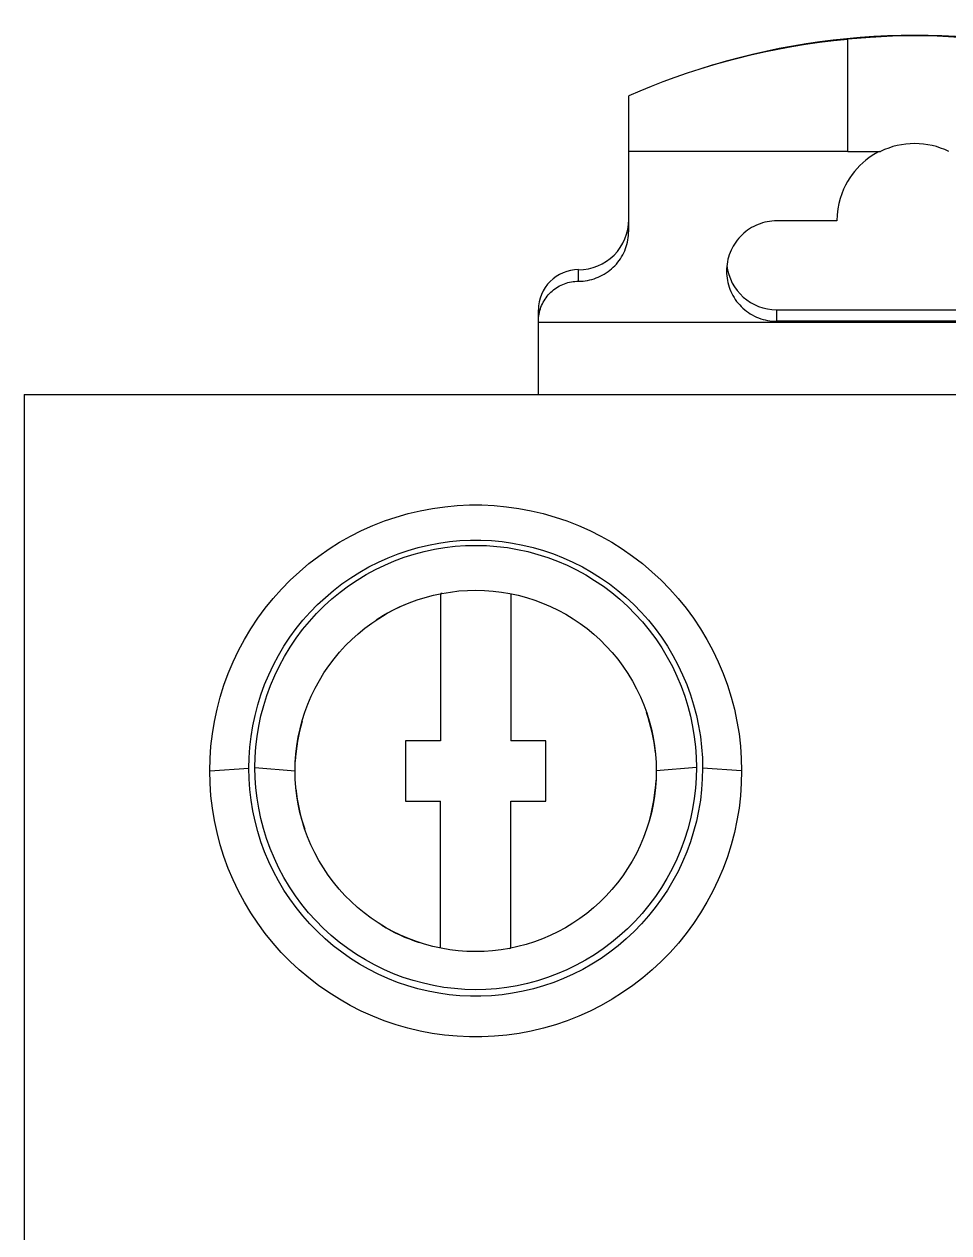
# Model space of a CAD drawing. Header units: millimetres. Extents: x 1019 to 1519, y 1262 to 1448.
# Drawn here: x 1204.446 to 1206.289, y 1270.675 to 1273.083 of the extents above; entities that cross this region are included whole.
import ezdxf

# ---------------------------------------------------------------- set-up
doc = ezdxf.new("R2010")
doc.units = ezdxf.units.MM

msp = doc.modelspace()

# ---------------------------------------------------------------- linework, layer by layer
for p, q in [((1206.059, 1273.05), (1206.0309, 1273.0466)), ((1206.0871, 1273.0529), (1206.059, 1273.05)), ((1206.1315, 1273.0569), (1206.0871, 1273.0534)), ((1206.0871, 1273.0534), (1206.0871, 1273.053)), ((1206.0871, 1272.8296), (1206.0871, 1273.053)), ((1206.176, 1273.059), (1206.1315, 1273.0569)), ((1206.2205, 1273.0597), (1206.176, 1273.059)), ((1206.2651, 1273.059), (1206.2205, 1273.0597)), ((1206.3096, 1273.0569), (1206.2651, 1273.059)), ((1205.9208, 1273.0275), (1205.8941, 1273.0215)), ((1205.9479, 1273.033), (1205.9208, 1273.0275)), ((1205.9754, 1273.0381), (1205.9479, 1273.033)), ((1206.003, 1273.0426), (1205.9754, 1273.0381)), ((1206.0309, 1273.0466), (1206.003, 1273.0426)), ((1205.8171, 1273.0012), (1205.7926, 1272.9937)), ((1205.8422, 1273.0083), (1205.8171, 1273.0012)), ((1205.8679, 1273.0151), (1205.8422, 1273.0083)), ((1205.8941, 1273.0215), (1205.8679, 1273.0151)), ((1205.7425, 1272.977), (1205.7185, 1272.9682)), ((1205.7672, 1272.9855), (1205.7425, 1272.977)), ((1205.7926, 1272.9937), (1205.7672, 1272.9855)), ((1205.6952, 1272.9591), (1205.6725, 1272.9498)), ((1205.7185, 1272.9682), (1205.6952, 1272.9591)), ((1205.6725, 1272.9498), (1205.6505, 1272.9404)), ((1205.6505, 1272.8296), (1205.6505, 1272.9404)), ((1205.6505, 1272.6712), (1205.6505, 1272.8296)), ((1205.6704, 1272.8296), (1205.6505, 1272.8296)), ((1205.6906, 1272.8296), (1205.6704, 1272.8296)), ((1205.7111, 1272.8296), (1205.6906, 1272.8296)), ((1205.7321, 1272.8296), (1205.7111, 1272.8296)), ((1205.7534, 1272.8296), (1205.7321, 1272.8296)), ((1205.7751, 1272.8296), (1205.7534, 1272.8296)), ((1205.7971, 1272.8296), (1205.7751, 1272.8296)), ((1205.8194, 1272.8296), (1205.7971, 1272.8296)), ((1205.842, 1272.8296), (1205.8194, 1272.8296)), ((1205.865, 1272.8296), (1205.842, 1272.8296)), ((1205.8883, 1272.8296), (1205.865, 1272.8296)), ((1205.9119, 1272.8296), (1205.8883, 1272.8296)), ((1205.9359, 1272.8296), (1205.9119, 1272.8296)), ((1205.9602, 1272.8296), (1205.9359, 1272.8296)), ((1205.9848, 1272.8296), (1205.9602, 1272.8296)), ((1206.0098, 1272.8296), (1205.9848, 1272.8296)), ((1206.0352, 1272.8296), (1206.0098, 1272.8296)), ((1206.0609, 1272.8296), (1206.0352, 1272.8296)), ((1206.0871, 1272.8296), (1206.0609, 1272.8296)), ((1206.0871, 1272.8296), (1206.1525, 1272.8296)), ((1206.1171, 1272.8071), (1206.1114, 1272.8016)), ((1206.1231, 1272.8122), (1206.1171, 1272.8071)), ((1206.1294, 1272.8171), (1206.1231, 1272.8122)), ((1206.1359, 1272.8216), (1206.1294, 1272.8171)), ((1206.1427, 1272.8258), (1206.1359, 1272.8216)), ((1206.1496, 1272.8296), (1206.1427, 1272.8258)), ((1206.0959, 1272.7836), (1206.0912, 1272.7769)), ((1206.1008, 1272.79), (1206.0959, 1272.7836)), ((1206.1059, 1272.7959), (1206.1008, 1272.79)), ((1206.1114, 1272.8016), (1206.1059, 1272.7959)), ((1206.0827, 1272.7622), (1206.0788, 1272.7542)), ((1206.0868, 1272.7698), (1206.0827, 1272.7622)), ((1206.0912, 1272.7769), (1206.0868, 1272.7698)), ((1206.0722, 1272.7362), (1206.0695, 1272.7261)), ((1206.0753, 1272.7455), (1206.0722, 1272.7362)), ((1206.0788, 1272.7542), (1206.0753, 1272.7455)), ((1206.0674, 1272.7153), (1206.066, 1272.7036)), ((1206.0695, 1272.7261), (1206.0674, 1272.7153)), ((1205.9174, 1272.6872), (1205.9128, 1272.6857)), ((1205.922, 1272.6884), (1205.9174, 1272.6872)), ((1205.9266, 1272.6894), (1205.922, 1272.6884)), ((1205.9313, 1272.6902), (1205.9266, 1272.6894)), ((1205.936, 1272.6908), (1205.9313, 1272.6902)), ((1205.9408, 1272.6911), (1205.936, 1272.6908)), ((1205.9455, 1272.6912), (1205.9408, 1272.6911)), ((1206.0655, 1272.6912), (1205.9455, 1272.6912)), ((1206.066, 1272.7036), (1206.0655, 1272.6912)), ((1205.6496, 1272.6577), (1205.6501, 1272.6622)), ((1205.6501, 1272.6622), (1205.6504, 1272.6667)), ((1205.6504, 1272.6667), (1205.6505, 1272.6712)), ((1205.8765, 1272.6635), (1205.8732, 1272.6602)), ((1205.88, 1272.6667), (1205.8765, 1272.6635)), ((1205.8837, 1272.6698), (1205.88, 1272.6667)), ((1205.8875, 1272.6726), (1205.8837, 1272.6698)), ((1205.8915, 1272.6753), (1205.8875, 1272.6726)), ((1205.8955, 1272.6778), (1205.8915, 1272.6753)), ((1205.8997, 1272.6801), (1205.8955, 1272.6778)), ((1205.904, 1272.6822), (1205.8997, 1272.6801)), ((1205.9084, 1272.684), (1205.904, 1272.6822)), ((1205.9128, 1272.6857), (1205.9084, 1272.684)), ((1205.6442, 1272.636), (1205.6457, 1272.6402)), ((1205.6457, 1272.6402), (1205.6469, 1272.6445)), ((1205.6469, 1272.6445), (1205.648, 1272.6489)), ((1205.648, 1272.6489), (1205.6489, 1272.6533)), ((1205.6489, 1272.6533), (1205.6496, 1272.6577)), ((1205.8589, 1272.6411), (1205.8566, 1272.6369)), ((1205.8614, 1272.6452), (1205.8589, 1272.6411)), ((1205.8641, 1272.6491), (1205.8614, 1272.6452)), ((1205.8669, 1272.653), (1205.8641, 1272.6491)), ((1205.87, 1272.6566), (1205.8669, 1272.653)), ((1205.8732, 1272.6602), (1205.87, 1272.6566)), ((1205.6315, 1272.6124), (1205.634, 1272.616)), ((1205.634, 1272.616), (1205.6364, 1272.6198)), ((1205.6364, 1272.6198), (1205.6386, 1272.6238)), ((1205.6386, 1272.6238), (1205.6406, 1272.6278)), ((1205.6406, 1272.6278), (1205.6425, 1272.6318)), ((1205.6425, 1272.6318), (1205.6442, 1272.636)), ((1205.8484, 1272.6147), (1205.8474, 1272.61)), ((1205.8496, 1272.6193), (1205.8484, 1272.6147)), ((1205.851, 1272.6238), (1205.8496, 1272.6193)), ((1205.8527, 1272.6283), (1205.851, 1272.6238)), ((1205.8546, 1272.6327), (1205.8527, 1272.6283)), ((1205.8566, 1272.6369), (1205.8546, 1272.6327)), ((1205.5505, 1272.5711), (1205.5505, 1272.5941)), ((1205.6056, 1272.5877), (1205.6093, 1272.5902)), ((1205.6093, 1272.5902), (1205.6129, 1272.5929)), ((1205.6129, 1272.5929), (1205.6164, 1272.5958)), ((1205.6164, 1272.5958), (1205.6197, 1272.5988)), ((1205.6197, 1272.5988), (1205.6228, 1272.602)), ((1205.6228, 1272.602), (1205.6259, 1272.6053)), ((1205.6259, 1272.6053), (1205.6287, 1272.6088)), ((1205.6287, 1272.6088), (1205.6315, 1272.6124)), ((1205.8456, 1272.5959), (1205.8455, 1272.5911)), ((1205.8455, 1272.5911), (1205.8456, 1272.5865)), ((1205.846, 1272.6006), (1205.8456, 1272.5959)), ((1205.8466, 1272.6053), (1205.846, 1272.6006)), ((1205.8474, 1272.61), (1205.8466, 1272.6053)), ((1205.5191, 1272.5647), (1205.5224, 1272.566)), ((1205.5224, 1272.566), (1205.5258, 1272.5672)), ((1205.5258, 1272.5672), (1205.5293, 1272.5682)), ((1205.5293, 1272.5682), (1205.5327, 1272.5691)), ((1205.5327, 1272.5691), (1205.5363, 1272.5698)), ((1205.5363, 1272.5698), (1205.5398, 1272.5704)), ((1205.5398, 1272.5704), (1205.5434, 1272.5708)), ((1205.5434, 1272.5708), (1205.547, 1272.571)), ((1205.547, 1272.571), (1205.5505, 1272.5711)), ((1205.5505, 1272.5711), (1205.555, 1272.5712)), ((1205.555, 1272.5712), (1205.5595, 1272.5715)), ((1205.5595, 1272.5715), (1205.564, 1272.572)), ((1205.564, 1272.572), (1205.5684, 1272.5727)), ((1205.5684, 1272.5727), (1205.5728, 1272.5736)), ((1205.5728, 1272.5736), (1205.5772, 1272.5747)), ((1205.5772, 1272.5747), (1205.5815, 1272.576)), ((1205.5815, 1272.576), (1205.5857, 1272.5775)), ((1205.5857, 1272.5775), (1205.5899, 1272.5792)), ((1205.5899, 1272.5792), (1205.5939, 1272.581)), ((1205.5939, 1272.581), (1205.5979, 1272.5831)), ((1205.5979, 1272.5831), (1205.6018, 1272.5853)), ((1205.6018, 1272.5853), (1205.6056, 1272.5877)), ((1205.8456, 1272.5865), (1205.846, 1272.5819)), ((1205.846, 1272.5819), (1205.8465, 1272.5773)), ((1205.8465, 1272.5773), (1205.8472, 1272.5728)), ((1205.8472, 1272.5728), (1205.8482, 1272.5682)), ((1205.8482, 1272.5682), (1205.8494, 1272.5637)), ((1205.488, 1272.541), (1205.4903, 1272.5438)), ((1205.4903, 1272.5438), (1205.4927, 1272.5464)), ((1205.4927, 1272.5464), (1205.4953, 1272.549)), ((1205.4953, 1272.549), (1205.4979, 1272.5514)), ((1205.4979, 1272.5514), (1205.5007, 1272.5537)), ((1205.5007, 1272.5537), (1205.5035, 1272.5558)), ((1205.5035, 1272.5558), (1205.5065, 1272.5579)), ((1205.5065, 1272.5579), (1205.5095, 1272.5598)), ((1205.5095, 1272.5598), (1205.5126, 1272.5616)), ((1205.5126, 1272.5616), (1205.5158, 1272.5632)), ((1205.5158, 1272.5632), (1205.5191, 1272.5647)), ((1205.8494, 1272.5637), (1205.8507, 1272.5593)), ((1205.8507, 1272.5593), (1205.8523, 1272.555)), ((1205.8523, 1272.555), (1205.8541, 1272.5507)), ((1205.8541, 1272.5507), (1205.856, 1272.5466)), ((1205.856, 1272.5466), (1205.8582, 1272.5425)), ((1205.8582, 1272.5425), (1205.8605, 1272.5385)), ((1205.4745, 1272.5159), (1205.4756, 1272.5193)), ((1205.4756, 1272.5193), (1205.477, 1272.5226)), ((1205.477, 1272.5226), (1205.4785, 1272.5259)), ((1205.4785, 1272.5259), (1205.4801, 1272.5291)), ((1205.4801, 1272.5291), (1205.4819, 1272.5322)), ((1205.4819, 1272.5322), (1205.4838, 1272.5352)), ((1205.4838, 1272.5352), (1205.4858, 1272.5382)), ((1205.4858, 1272.5382), (1205.488, 1272.541)), ((1205.8605, 1272.5385), (1205.863, 1272.5346)), ((1205.863, 1272.5346), (1205.8657, 1272.5309)), ((1205.8657, 1272.5309), (1205.8686, 1272.5273)), ((1205.8686, 1272.5273), (1205.8717, 1272.5238)), ((1205.8717, 1272.5238), (1205.8748, 1272.5204)), ((1205.8748, 1272.5204), (1205.8782, 1272.5173)), ((1205.8782, 1272.5173), (1205.8817, 1272.5142)), ((1205.4705, 1272.4912), (1205.4705, 1272.5143)), ((1205.4705, 1272.4912), (1205.4706, 1272.4948)), ((1205.4706, 1272.4948), (1205.4709, 1272.4984)), ((1205.4709, 1272.4984), (1205.4713, 1272.5019)), ((1205.4713, 1272.5019), (1205.4718, 1272.5055)), ((1205.4718, 1272.5055), (1205.4725, 1272.509)), ((1205.4725, 1272.509), (1205.4734, 1272.5125)), ((1205.4734, 1272.5125), (1205.4745, 1272.5159)), ((1205.8817, 1272.5142), (1205.8853, 1272.5114)), ((1205.8853, 1272.5114), (1205.889, 1272.5087)), ((1205.889, 1272.5087), (1205.8929, 1272.5062)), ((1205.8929, 1272.5062), (1205.8969, 1272.5038)), ((1205.8969, 1272.5038), (1205.901, 1272.5017)), ((1205.901, 1272.5017), (1205.9052, 1272.4997)), ((1205.9052, 1272.4997), (1205.9094, 1272.498)), ((1205.9094, 1272.498), (1205.9138, 1272.4964)), ((1205.9138, 1272.4964), (1205.9182, 1272.495)), ((1205.9182, 1272.495), (1205.9226, 1272.4939)), ((1205.9226, 1272.4939), (1205.9272, 1272.4929)), ((1205.9455, 1272.4912), (1205.9455, 1272.5143)), ((1205.9455, 1272.5143), (1206.4955, 1272.5143)), ((1205.4705, 1272.4896), (1205.4705, 1272.4912)), ((1205.4705, 1272.4896), (1206.9705, 1272.4896)), ((1205.4705, 1272.3455), (1205.4705, 1272.4896)), ((1205.9272, 1272.4929), (1205.9317, 1272.4922)), ((1205.9317, 1272.4922), (1205.9363, 1272.4917)), ((1205.9363, 1272.4917), (1205.9409, 1272.4913)), ((1205.9409, 1272.4913), (1205.9455, 1272.4912)), ((1206.4955, 1272.4912), (1205.9455, 1272.4912)), ((1204.4455, 1272.3455), (1208.0255, 1272.3455)), ((1204.4455, 1272.3455), (1204.4455, 1270.4555)), ((1205.1873, 1272.1013), (1205.2111, 1272.1081)), ((1205.2111, 1272.1081), (1205.2351, 1272.1139)), ((1205.2351, 1272.1139), (1205.2594, 1272.1184)), ((1205.2594, 1272.1184), (1205.2839, 1272.1219)), ((1205.2839, 1272.1219), (1205.3085, 1272.1242)), ((1205.3085, 1272.1242), (1205.3332, 1272.1253)), ((1205.3332, 1272.1253), (1205.3579, 1272.1253)), ((1205.3579, 1272.1253), (1205.3825, 1272.1242)), ((1205.3825, 1272.1242), (1205.4071, 1272.1219)), ((1205.4071, 1272.1219), (1205.4316, 1272.1184)), ((1205.4316, 1272.1184), (1205.4559, 1272.1139)), ((1205.4559, 1272.1139), (1205.48, 1272.1081)), ((1205.48, 1272.1081), (1205.5038, 1272.1013)), ((1205.1181, 1272.0742), (1205.1408, 1272.0843)), ((1205.1408, 1272.0843), (1205.1638, 1272.0934)), ((1205.1638, 1272.0934), (1205.1873, 1272.1013)), ((1205.5038, 1272.1013), (1205.5272, 1272.0934)), ((1205.5272, 1272.0934), (1205.5503, 1272.0843)), ((1205.5503, 1272.0843), (1205.5729, 1272.0742)), ((1205.0744, 1272.0509), (1205.096, 1272.0631)), ((1205.096, 1272.0631), (1205.1181, 1272.0742)), ((1205.5729, 1272.0742), (1205.595, 1272.0631)), ((1205.595, 1272.0631), (1205.6166, 1272.0509)), ((1205.033, 1272.0235), (1205.0534, 1272.0377)), ((1205.0534, 1272.0377), (1205.0744, 1272.0509)), ((1205.2107, 1272.0347), (1205.2309, 1272.0406)), ((1205.2309, 1272.0406), (1205.2514, 1272.0455)), ((1205.2429, 1272.0326), (1205.2633, 1272.0371)), ((1205.2514, 1272.0455), (1205.2721, 1272.0494)), ((1205.2633, 1272.0371), (1205.2838, 1272.0405)), ((1205.2721, 1272.0494), (1205.293, 1272.0523)), ((1205.2838, 1272.0405), (1205.3046, 1272.0429)), ((1205.293, 1272.0523), (1205.314, 1272.0543)), ((1205.3046, 1272.0429), (1205.3254, 1272.0444)), ((1205.314, 1272.0543), (1205.335, 1272.0553)), ((1205.3254, 1272.0444), (1205.3462, 1272.0448)), ((1205.335, 1272.0553), (1205.356, 1272.0553)), ((1205.3462, 1272.0448), (1205.3671, 1272.0443)), ((1205.356, 1272.0553), (1205.3771, 1272.0543)), ((1205.3671, 1272.0443), (1205.3879, 1272.0428)), ((1205.3771, 1272.0543), (1205.398, 1272.0523)), ((1205.3879, 1272.0428), (1205.4086, 1272.0403)), ((1205.398, 1272.0523), (1205.4189, 1272.0494)), ((1205.4086, 1272.0403), (1205.4291, 1272.0368)), ((1205.4189, 1272.0494), (1205.4396, 1272.0455)), ((1205.4291, 1272.0368), (1205.4494, 1272.0323)), ((1205.4396, 1272.0455), (1205.4601, 1272.0406)), ((1205.4601, 1272.0406), (1205.4804, 1272.0347)), ((1205.6166, 1272.0509), (1205.6377, 1272.0377)), ((1205.6377, 1272.0377), (1205.6581, 1272.0235)), ((1205.0132, 1272.0084), (1205.033, 1272.0235)), ((1205.1517, 1272.0115), (1205.171, 1272.0202)), ((1205.1644, 1272.0056), (1205.1835, 1272.0137)), ((1205.171, 1272.0202), (1205.1907, 1272.0279)), ((1205.1835, 1272.0137), (1205.203, 1272.021)), ((1205.1907, 1272.0279), (1205.2107, 1272.0347)), ((1205.203, 1272.021), (1205.2228, 1272.0273)), ((1205.2228, 1272.0273), (1205.2429, 1272.0326)), ((1205.4494, 1272.0323), (1205.4695, 1272.0269)), ((1205.4695, 1272.0269), (1205.4893, 1272.0206)), ((1205.4804, 1272.0347), (1205.5004, 1272.0279)), ((1205.4893, 1272.0206), (1205.5087, 1272.0133)), ((1205.5004, 1272.0279), (1205.52, 1272.0202)), ((1205.5087, 1272.0133), (1205.5278, 1272.0051)), ((1205.52, 1272.0202), (1205.5393, 1272.0115)), ((1205.6581, 1272.0235), (1205.6778, 1272.0084)), ((1204.976, 1271.9754), (1204.9942, 1271.9923)), ((1204.9942, 1271.9923), (1205.0132, 1272.0084)), ((1205.0965, 1271.9802), (1205.1144, 1271.9915)), ((1205.1144, 1271.9915), (1205.1328, 1272.0019)), ((1205.1274, 1271.9866), (1205.1457, 1271.9965)), ((1205.1328, 1272.0019), (1205.1517, 1272.0115)), ((1205.1457, 1271.9965), (1205.1644, 1272.0056)), ((1205.5278, 1272.0051), (1205.5465, 1271.996)), ((1205.5393, 1272.0115), (1205.5582, 1272.0019)), ((1205.5465, 1271.996), (1205.5648, 1271.986)), ((1205.5582, 1272.0019), (1205.5766, 1271.9915)), ((1205.5766, 1271.9915), (1205.5946, 1271.9802)), ((1205.6778, 1272.0084), (1205.6968, 1271.9923)), ((1205.6968, 1271.9923), (1205.7151, 1271.9754)), ((1204.9585, 1271.9576), (1204.976, 1271.9754)), ((1205.0622, 1271.955), (1205.079, 1271.968)), ((1205.0754, 1271.9516), (1205.0922, 1271.9641)), ((1205.079, 1271.968), (1205.0965, 1271.9802)), ((1205.0922, 1271.9641), (1205.1095, 1271.9758)), ((1205.1095, 1271.9758), (1205.1274, 1271.9866)), ((1205.5648, 1271.986), (1205.5826, 1271.9751)), ((1205.5826, 1271.9751), (1205.6, 1271.9633)), ((1205.5946, 1271.9802), (1205.612, 1271.968)), ((1205.612, 1271.968), (1205.6288, 1271.955)), ((1205.7151, 1271.9754), (1205.7325, 1271.9576)), ((1204.9419, 1271.939), (1204.9585, 1271.9576)), ((1205.0304, 1271.9267), (1205.046, 1271.9412)), ((1205.046, 1271.9412), (1205.0622, 1271.955)), ((1205.0591, 1271.9382), (1205.0754, 1271.9516)), ((1205.2289, 1271.9361), (1205.2451, 1271.9412)), ((1205.2451, 1271.9412), (1205.2616, 1271.9456)), ((1205.2616, 1271.9456), (1205.2782, 1271.9491)), ((1205.2755, 1271.9486), (1205.2755, 1271.6555)), ((1205.2782, 1271.9491), (1205.2951, 1271.9519)), ((1205.2951, 1271.9519), (1205.312, 1271.9539)), ((1205.312, 1271.9539), (1205.329, 1271.9551)), ((1205.329, 1271.9551), (1205.3461, 1271.9555)), ((1205.3461, 1271.9555), (1205.3632, 1271.955)), ((1205.3632, 1271.955), (1205.3802, 1271.9538)), ((1205.3802, 1271.9538), (1205.3971, 1271.9518)), ((1205.3971, 1271.9518), (1205.4139, 1271.9489)), ((1205.4139, 1271.9489), (1205.4305, 1271.9453)), ((1205.4155, 1271.9486), (1205.4155, 1271.6555)), ((1205.4305, 1271.9453), (1205.4469, 1271.9409)), ((1205.4469, 1271.9409), (1205.4631, 1271.9357)), ((1205.6, 1271.9633), (1205.6168, 1271.9507)), ((1205.6168, 1271.9507), (1205.6331, 1271.9373)), ((1205.6288, 1271.955), (1205.6451, 1271.9413)), ((1205.6451, 1271.9413), (1205.6607, 1271.9267)), ((1205.7325, 1271.9576), (1205.7491, 1271.939)), ((1204.9114, 1271.8995), (1204.9262, 1271.9196)), ((1204.9262, 1271.9196), (1204.9419, 1271.939)), ((1205.0155, 1271.9114), (1205.0304, 1271.9267)), ((1205.0285, 1271.9091), (1205.0435, 1271.9241)), ((1205.0435, 1271.9241), (1205.0591, 1271.9382)), ((1205.167, 1271.9081), (1205.182, 1271.9162)), ((1205.182, 1271.9162), (1205.1973, 1271.9236)), ((1205.1973, 1271.9236), (1205.213, 1271.9302)), ((1205.213, 1271.9302), (1205.2289, 1271.9361)), ((1205.4631, 1271.9357), (1205.479, 1271.9298)), ((1205.479, 1271.9298), (1205.4947, 1271.9231)), ((1205.4947, 1271.9231), (1205.51, 1271.9157)), ((1205.51, 1271.9157), (1205.5249, 1271.9076)), ((1205.6331, 1271.9373), (1205.6487, 1271.923)), ((1205.6487, 1271.923), (1205.6637, 1271.908)), ((1205.6607, 1271.9267), (1205.6756, 1271.9115)), ((1205.7491, 1271.939), (1205.7649, 1271.9196)), ((1205.7649, 1271.9196), (1205.7796, 1271.8995)), ((1204.8976, 1271.8787), (1204.9114, 1271.8995)), ((1204.9879, 1271.8789), (1205.0013, 1271.8955)), ((1205.0006, 1271.8769), (1205.0141, 1271.8934)), ((1205.0013, 1271.8955), (1205.0155, 1271.9114)), ((1205.0141, 1271.8934), (1205.0285, 1271.9091)), ((1205.1382, 1271.8898), (1205.1524, 1271.8993)), ((1205.1524, 1271.8993), (1205.167, 1271.9081)), ((1205.5249, 1271.9076), (1205.5395, 1271.8987)), ((1205.5395, 1271.8987), (1205.5537, 1271.8892)), ((1205.6637, 1271.908), (1205.678, 1271.8922)), ((1205.6756, 1271.9115), (1205.6897, 1271.8955)), ((1205.678, 1271.8922), (1205.6916, 1271.8757)), ((1205.6897, 1271.8955), (1205.7032, 1271.8789)), ((1205.7796, 1271.8995), (1205.7935, 1271.8788)), ((1204.8847, 1271.8573), (1204.8976, 1271.8787)), ((1204.9753, 1271.8616), (1204.9879, 1271.8789)), ((1204.9877, 1271.8598), (1205.0006, 1271.8769)), ((1205.0984, 1271.8572), (1205.1112, 1271.8688)), ((1205.1112, 1271.8688), (1205.1245, 1271.8796)), ((1205.1245, 1271.8796), (1205.1382, 1271.8898)), ((1205.5537, 1271.8892), (1205.5675, 1271.8789)), ((1205.5675, 1271.8789), (1205.5808, 1271.868)), ((1205.5808, 1271.868), (1205.5936, 1271.8564)), ((1205.6916, 1271.8757), (1205.7043, 1271.8585)), ((1205.7032, 1271.8789), (1205.7158, 1271.8616)), ((1205.7935, 1271.8788), (1205.8063, 1271.8573)), ((1204.8729, 1271.8353), (1204.8847, 1271.8573)), ((1204.9525, 1271.8254), (1204.9634, 1271.8438)), ((1204.9634, 1271.8438), (1204.9753, 1271.8616)), ((1204.9757, 1271.8421), (1204.9877, 1271.8598)), ((1205.0744, 1271.8323), (1205.0861, 1271.8451)), ((1205.0861, 1271.8451), (1205.0984, 1271.8572)), ((1205.5936, 1271.8564), (1205.6058, 1271.8442)), ((1205.6058, 1271.8442), (1205.6175, 1271.8313)), ((1205.7043, 1271.8585), (1205.7163, 1271.8406)), ((1205.7158, 1271.8616), (1205.7276, 1271.8438)), ((1205.7276, 1271.8438), (1205.7386, 1271.8254)), ((1205.8063, 1271.8573), (1205.8182, 1271.8353)), ((1204.8621, 1271.8128), (1204.8729, 1271.8353)), ((1204.9424, 1271.8065), (1204.9525, 1271.8254)), ((1204.9544, 1271.8049), (1204.9646, 1271.8237)), ((1204.9646, 1271.8237), (1204.9757, 1271.8421)), ((1205.0528, 1271.805), (1205.0633, 1271.8189)), ((1205.0633, 1271.8189), (1205.0744, 1271.8323)), ((1205.6175, 1271.8313), (1205.6286, 1271.8179)), ((1205.7163, 1271.8406), (1205.7273, 1271.8223)), ((1205.7273, 1271.8223), (1205.7375, 1271.8034)), ((1205.7386, 1271.8254), (1205.7487, 1271.8065)), ((1205.8182, 1271.8353), (1205.8289, 1271.8128)), ((1204.8524, 1271.7898), (1204.8621, 1271.8128)), ((1204.9332, 1271.7871), (1204.9424, 1271.8065)), ((1204.9451, 1271.7855), (1204.9544, 1271.8049)), ((1205.043, 1271.7906), (1205.0528, 1271.805)), ((1205.6286, 1271.8179), (1205.6391, 1271.8039)), ((1205.6391, 1271.8039), (1205.6489, 1271.7894)), ((1205.7375, 1271.8034), (1205.7467, 1271.784)), ((1205.7487, 1271.8065), (1205.7579, 1271.7872)), ((1205.8289, 1271.8128), (1205.8386, 1271.7898)), ((1204.8438, 1271.7663), (1204.8524, 1271.7898)), ((1204.9249, 1271.7674), (1204.9332, 1271.7871)), ((1204.9367, 1271.7658), (1204.9451, 1271.7855)), ((1205.0255, 1271.7603), (1205.0339, 1271.7756)), ((1205.0339, 1271.7756), (1205.043, 1271.7906)), ((1205.6489, 1271.7894), (1205.6579, 1271.7744)), ((1205.6579, 1271.7744), (1205.6662, 1271.7591)), ((1205.7467, 1271.784), (1205.7549, 1271.7644)), ((1205.7579, 1271.7872), (1205.7662, 1271.7674)), ((1205.8386, 1271.7898), (1205.8472, 1271.7664)), ((1204.8363, 1271.7425), (1204.8438, 1271.7663)), ((1204.9111, 1271.7268), (1204.9175, 1271.7473)), ((1204.9175, 1271.7473), (1204.9249, 1271.7674)), ((1204.9293, 1271.7458), (1204.9367, 1271.7658)), ((1205.0179, 1271.7446), (1205.0255, 1271.7603)), ((1205.6662, 1271.7591), (1205.6737, 1271.7433)), ((1205.7549, 1271.7644), (1205.7622, 1271.7445)), ((1205.7662, 1271.7674), (1205.7735, 1271.7473)), ((1205.7735, 1271.7473), (1205.7799, 1271.7268)), ((1205.8472, 1271.7664), (1205.8547, 1271.7425)), ((1204.83, 1271.7183), (1204.8363, 1271.7425)), ((1204.9057, 1271.7061), (1204.9111, 1271.7268)), ((1204.9176, 1271.7051), (1204.923, 1271.7255)), ((1204.923, 1271.7255), (1204.9293, 1271.7458)), ((1205.005, 1271.7122), (1205.011, 1271.7285)), ((1205.011, 1271.7285), (1205.0179, 1271.7446)), ((1205.6737, 1271.7433), (1205.6805, 1271.7274)), ((1205.6805, 1271.7274), (1205.6864, 1271.7112)), ((1205.7622, 1271.7445), (1205.7685, 1271.7244)), ((1205.7685, 1271.7244), (1205.7737, 1271.7042)), ((1205.7799, 1271.7268), (1205.7854, 1271.7061)), ((1205.8547, 1271.7425), (1205.8611, 1271.7183)), ((1204.8248, 1271.6939), (1204.83, 1271.7183)), ((1204.9012, 1271.6851), (1204.9057, 1271.7061)), ((1204.9132, 1271.6846), (1204.9176, 1271.7051)), ((1204.9998, 1271.6958), (1205.005, 1271.7122)), ((1205.6864, 1271.7112), (1205.6916, 1271.6949)), ((1205.7737, 1271.7042), (1205.778, 1271.6839)), ((1205.7854, 1271.7061), (1205.7898, 1271.6852)), ((1205.8611, 1271.7183), (1205.8663, 1271.6939)), ((1204.8207, 1271.6694), (1204.8248, 1271.6939)), ((1204.8978, 1271.6641), (1204.9012, 1271.6851)), ((1204.9098, 1271.664), (1204.9132, 1271.6846)), ((1204.9918, 1271.6625), (1204.9954, 1271.6792)), ((1204.9954, 1271.6792), (1204.9998, 1271.6958)), ((1205.6916, 1271.6949), (1205.6959, 1271.6784)), ((1205.6959, 1271.6784), (1205.6994, 1271.6619)), ((1205.778, 1271.6839), (1205.7813, 1271.6635)), ((1205.7898, 1271.6852), (1205.7933, 1271.6641)), ((1205.8663, 1271.6939), (1205.8704, 1271.6694)), ((1204.8178, 1271.6447), (1204.8207, 1271.6694)), ((1204.8953, 1271.6429), (1204.8978, 1271.6641)), ((1204.9074, 1271.6434), (1204.9098, 1271.664)), ((1204.9891, 1271.6457), (1204.9918, 1271.6625)), ((1205.2055, 1271.6555), (1205.2055, 1271.5355)), ((1205.2755, 1271.6555), (1205.2055, 1271.6555)), ((1205.4855, 1271.6555), (1205.4155, 1271.6555)), ((1205.4855, 1271.5355), (1205.4855, 1271.6555)), ((1205.6994, 1271.6619), (1205.7021, 1271.6453)), ((1205.7813, 1271.6635), (1205.7837, 1271.6431)), ((1205.7933, 1271.6641), (1205.7958, 1271.6429)), ((1205.8704, 1271.6694), (1205.8733, 1271.6447)), ((1204.8161, 1271.6201), (1204.8178, 1271.6447)), ((1204.8938, 1271.6218), (1204.8953, 1271.6429)), ((1204.906, 1271.6228), (1204.9074, 1271.6434)), ((1204.9859, 1271.6122), (1204.9871, 1271.6289)), ((1204.9871, 1271.6289), (1204.9891, 1271.6457)), ((1205.7021, 1271.6453), (1205.704, 1271.6287)), ((1205.704, 1271.6287), (1205.7052, 1271.6121)), ((1205.7837, 1271.6431), (1205.7851, 1271.6227)), ((1205.7958, 1271.6429), (1205.7973, 1271.6218)), ((1205.8733, 1271.6447), (1205.875, 1271.6201)), ((1204.8155, 1271.5955), (1204.8161, 1271.6201)), ((1204.8934, 1271.6007), (1204.8938, 1271.6218)), ((1204.9055, 1271.6022), (1204.906, 1271.6228)), ((1204.9055, 1271.6022), (1204.9855, 1271.5955)), ((1204.906, 1271.5819), (1204.9056, 1271.6022)), ((1204.9855, 1271.5955), (1204.9859, 1271.6122)), ((1205.7052, 1271.6121), (1205.7055, 1271.5955)), ((1205.7855, 1271.6022), (1205.7055, 1271.5955)), ((1205.7851, 1271.6227), (1205.7855, 1271.6022)), ((1205.7855, 1271.6022), (1205.7851, 1271.5818)), ((1205.7973, 1271.6218), (1205.7977, 1271.6007)), ((1205.875, 1271.6201), (1205.8755, 1271.5955)), ((1204.8155, 1271.5955), (1204.8934, 1271.6007)), ((1204.8161, 1271.5708), (1204.8155, 1271.5955)), ((1204.8938, 1271.5795), (1204.8934, 1271.6007)), ((1204.8953, 1271.5583), (1204.8938, 1271.5795)), ((1204.9074, 1271.5615), (1204.906, 1271.5819)), ((1204.9859, 1271.5789), (1204.9855, 1271.5955)), ((1204.9871, 1271.5624), (1204.9859, 1271.5789)), ((1205.7052, 1271.5788), (1205.704, 1271.5622)), ((1205.7055, 1271.5955), (1205.7052, 1271.5788)), ((1205.7851, 1271.5818), (1205.7837, 1271.5613)), ((1205.7972, 1271.5795), (1205.7958, 1271.5583)), ((1205.7977, 1271.6007), (1205.7972, 1271.5795)), ((1205.8755, 1271.5955), (1205.7977, 1271.6007)), ((1205.8755, 1271.5955), (1205.875, 1271.5708)), ((1204.8178, 1271.5461), (1204.8161, 1271.5708)), ((1204.8978, 1271.5372), (1204.8953, 1271.5583)), ((1204.9097, 1271.5412), (1204.9074, 1271.5615)), ((1204.989, 1271.5458), (1204.9871, 1271.5624)), ((1205.704, 1271.5622), (1205.7021, 1271.5454)), ((1205.7837, 1271.5613), (1205.7813, 1271.5407)), ((1205.7958, 1271.5583), (1205.7933, 1271.5372)), ((1205.875, 1271.5708), (1205.8733, 1271.5461)), ((1204.8207, 1271.5215), (1204.8178, 1271.5461)), ((1204.9013, 1271.5161), (1204.8978, 1271.5372)), ((1204.913, 1271.5209), (1204.9097, 1271.5412)), ((1204.9917, 1271.5293), (1204.989, 1271.5458)), ((1205.2055, 1271.5355), (1205.2755, 1271.5355)), ((1205.2755, 1271.2424), (1205.2755, 1271.5355)), ((1205.4155, 1271.2424), (1205.4155, 1271.5355)), ((1205.4155, 1271.5355), (1205.4855, 1271.5355)), ((1205.7021, 1271.5454), (1205.6993, 1271.5287)), ((1205.7813, 1271.5407), (1205.7779, 1271.5202)), ((1205.7933, 1271.5372), (1205.7898, 1271.5161)), ((1205.8733, 1271.5461), (1205.8704, 1271.5214)), ((1204.8248, 1271.4969), (1204.8207, 1271.5215)), ((1204.9057, 1271.4953), (1204.9013, 1271.5161)), ((1204.9173, 1271.5006), (1204.913, 1271.5209)), ((1204.9951, 1271.5128), (1204.9917, 1271.5293)), ((1204.9994, 1271.4965), (1204.9951, 1271.5128)), ((1205.6958, 1271.5121), (1205.6914, 1271.4955)), ((1205.6993, 1271.5287), (1205.6958, 1271.5121)), ((1205.7779, 1271.5202), (1205.7736, 1271.4997)), ((1205.7898, 1271.5161), (1205.7854, 1271.4952)), ((1205.8704, 1271.5214), (1205.8663, 1271.4969)), ((1204.83, 1271.4726), (1204.8248, 1271.4969)), ((1204.9111, 1271.4746), (1204.9057, 1271.4953)), ((1204.9225, 1271.4805), (1204.9173, 1271.5006)), ((1205.0045, 1271.4802), (1204.9994, 1271.4965)), ((1205.6914, 1271.4955), (1205.6862, 1271.4791)), ((1205.7736, 1271.4997), (1205.7682, 1271.4793)), ((1205.7854, 1271.4952), (1205.7799, 1271.4745)), ((1205.8663, 1271.4969), (1205.8611, 1271.4725)), ((1204.8363, 1271.4485), (1204.83, 1271.4726)), ((1204.9175, 1271.4542), (1204.9111, 1271.4746)), ((1204.9287, 1271.4605), (1204.9225, 1271.4805)), ((1204.9359, 1271.4406), (1204.9287, 1271.4605)), ((1205.0104, 1271.464), (1205.0045, 1271.4802)), ((1205.0171, 1271.4481), (1205.0104, 1271.464)), ((1205.6802, 1271.4628), (1205.6734, 1271.4468)), ((1205.6862, 1271.4791), (1205.6802, 1271.4628)), ((1205.7619, 1271.4591), (1205.7545, 1271.4391)), ((1205.7682, 1271.4793), (1205.7619, 1271.4591)), ((1205.7799, 1271.4745), (1205.7736, 1271.4541)), ((1205.8611, 1271.4725), (1205.8547, 1271.4484)), ((1204.8438, 1271.4247), (1204.8363, 1271.4485)), ((1204.9248, 1271.4341), (1204.9175, 1271.4542)), ((1204.9331, 1271.4144), (1204.9248, 1271.4341)), ((1204.9442, 1271.421), (1204.9359, 1271.4406)), ((1205.0246, 1271.4324), (1205.0171, 1271.4481)), ((1205.6734, 1271.4468), (1205.6658, 1271.4311)), ((1205.7545, 1271.4391), (1205.7462, 1271.4194)), ((1205.7662, 1271.4341), (1205.758, 1271.4144)), ((1205.7736, 1271.4541), (1205.7662, 1271.4341)), ((1205.8547, 1271.4484), (1205.8472, 1271.4246)), ((1204.8524, 1271.4013), (1204.8438, 1271.4247)), ((1204.9423, 1271.3952), (1204.9331, 1271.4144)), ((1204.9533, 1271.4017), (1204.9442, 1271.421)), ((1205.0329, 1271.417), (1205.0246, 1271.4324)), ((1205.0419, 1271.4021), (1205.0329, 1271.417)), ((1205.6575, 1271.4157), (1205.6484, 1271.4008)), ((1205.6658, 1271.4311), (1205.6575, 1271.4157)), ((1205.7462, 1271.4194), (1205.737, 1271.4001)), ((1205.758, 1271.4144), (1205.7488, 1271.3951)), ((1205.8472, 1271.4246), (1205.8387, 1271.4012)), ((1204.8621, 1271.3783), (1204.8524, 1271.4013)), ((1204.9523, 1271.3764), (1204.9423, 1271.3952)), ((1204.9634, 1271.3828), (1204.9533, 1271.4017)), ((1205.0517, 1271.3876), (1205.0419, 1271.4021)), ((1205.0621, 1271.3736), (1205.0517, 1271.3876)), ((1205.6386, 1271.3864), (1205.6281, 1271.3725)), ((1205.6484, 1271.4008), (1205.6386, 1271.3864)), ((1205.737, 1271.4001), (1205.7268, 1271.3813)), ((1205.7488, 1271.3951), (1205.7387, 1271.3763)), ((1205.8387, 1271.4012), (1205.829, 1271.3783)), ((1204.8728, 1271.3558), (1204.8621, 1271.3783)), ((1204.9632, 1271.3581), (1204.9523, 1271.3764)), ((1204.9744, 1271.3644), (1204.9634, 1271.3828)), ((1204.9863, 1271.3466), (1204.9744, 1271.3644)), ((1205.0731, 1271.3601), (1205.0621, 1271.3736)), ((1205.6281, 1271.3725), (1205.617, 1271.3591)), ((1205.7157, 1271.3629), (1205.7037, 1271.3452)), ((1205.7268, 1271.3813), (1205.7157, 1271.3629)), ((1205.7387, 1271.3763), (1205.7278, 1271.358)), ((1205.829, 1271.3783), (1205.8182, 1271.3558)), ((1204.8846, 1271.3339), (1204.8728, 1271.3558)), ((1204.975, 1271.3403), (1204.9632, 1271.3581)), ((1204.9876, 1271.3231), (1204.975, 1271.3403)), ((1204.9991, 1271.3294), (1204.9863, 1271.3466)), ((1205.0848, 1271.3473), (1205.0731, 1271.3601)), ((1205.097, 1271.335), (1205.0848, 1271.3473)), ((1205.6054, 1271.3463), (1205.5931, 1271.3341)), ((1205.617, 1271.3591), (1205.6054, 1271.3463)), ((1205.7037, 1271.3452), (1205.6909, 1271.328)), ((1205.7161, 1271.3403), (1205.7035, 1271.3231)), ((1205.7278, 1271.358), (1205.7161, 1271.3403)), ((1205.8182, 1271.3558), (1205.8065, 1271.3338)), ((1204.8974, 1271.3125), (1204.8846, 1271.3339)), ((1205.0009, 1271.3065), (1204.9876, 1271.3231)), ((1205.0126, 1271.3129), (1204.9991, 1271.3294)), ((1205.1098, 1271.3234), (1205.097, 1271.335)), ((1205.1231, 1271.3124), (1205.1098, 1271.3234)), ((1205.5803, 1271.3226), (1205.567, 1271.3117)), ((1205.5931, 1271.3341), (1205.5803, 1271.3226)), ((1205.6909, 1271.328), (1205.6774, 1271.3116)), ((1205.7035, 1271.3231), (1205.6901, 1271.3065)), ((1205.8065, 1271.3338), (1205.7937, 1271.3125)), ((1204.9112, 1271.2918), (1204.8974, 1271.3125)), ((1204.9259, 1271.2717), (1204.9112, 1271.2918)), ((1205.015, 1271.2906), (1205.0009, 1271.3065)), ((1205.0269, 1271.2971), (1205.0126, 1271.3129)), ((1205.0299, 1271.2754), (1205.015, 1271.2906)), ((1205.0418, 1271.282), (1205.0269, 1271.2971)), ((1205.1369, 1271.3021), (1205.1231, 1271.3124)), ((1205.151, 1271.2925), (1205.1369, 1271.3021)), ((1205.1656, 1271.2837), (1205.151, 1271.2925)), ((1205.5391, 1271.292), (1205.5245, 1271.2831)), ((1205.5533, 1271.3015), (1205.5391, 1271.292)), ((1205.567, 1271.3117), (1205.5533, 1271.3015)), ((1205.6631, 1271.2959), (1205.6481, 1271.2809)), ((1205.676, 1271.2906), (1205.6612, 1271.2754)), ((1205.6774, 1271.3116), (1205.6631, 1271.2959)), ((1205.6901, 1271.3065), (1205.676, 1271.2906)), ((1205.7799, 1271.2917), (1205.7651, 1271.2717)), ((1205.7937, 1271.3125), (1205.7799, 1271.2917)), ((1204.9416, 1271.2524), (1204.9259, 1271.2717)), ((1205.0454, 1271.2609), (1205.0299, 1271.2754)), ((1205.0574, 1271.2677), (1205.0418, 1271.282)), ((1205.0737, 1271.2542), (1205.0574, 1271.2677)), ((1205.1806, 1271.2755), (1205.1656, 1271.2837)), ((1205.1959, 1271.268), (1205.1806, 1271.2755)), ((1205.2116, 1271.2613), (1205.1959, 1271.268)), ((1205.4942, 1271.2676), (1205.4785, 1271.2609)), ((1205.5095, 1271.275), (1205.4942, 1271.2676)), ((1205.5245, 1271.2831), (1205.5095, 1271.275)), ((1205.6325, 1271.2667), (1205.6163, 1271.2533)), ((1205.6481, 1271.2809), (1205.6325, 1271.2667)), ((1205.6612, 1271.2754), (1205.6456, 1271.2608)), ((1205.7651, 1271.2717), (1205.7495, 1271.2524)), ((1204.9581, 1271.2338), (1204.9416, 1271.2524)), ((1205.0616, 1271.2471), (1205.0454, 1271.2609)), ((1205.0784, 1271.2341), (1205.0616, 1271.2471)), ((1205.0905, 1271.2416), (1205.0737, 1271.2542)), ((1205.1078, 1271.2298), (1205.0905, 1271.2416)), ((1205.2275, 1271.2554), (1205.2116, 1271.2613)), ((1205.2437, 1271.2502), (1205.2275, 1271.2554)), ((1205.2602, 1271.2457), (1205.2437, 1271.2502)), ((1205.2769, 1271.2421), (1205.2602, 1271.2457)), ((1205.2937, 1271.2392), (1205.2769, 1271.2421)), ((1205.4131, 1271.2419), (1205.3962, 1271.2391)), ((1205.4298, 1271.2455), (1205.4131, 1271.2419)), ((1205.4463, 1271.2499), (1205.4298, 1271.2455)), ((1205.4626, 1271.255), (1205.4463, 1271.2499)), ((1205.4785, 1271.2609), (1205.4626, 1271.255)), ((1205.6163, 1271.2533), (1205.5995, 1271.2408)), ((1205.6295, 1271.2471), (1205.6127, 1271.2341)), ((1205.6456, 1271.2608), (1205.6295, 1271.2471)), ((1205.7495, 1271.2524), (1205.7329, 1271.2338)), ((1204.9755, 1271.216), (1204.9581, 1271.2338)), ((1205.0958, 1271.222), (1205.0784, 1271.2341)), ((1205.1137, 1271.2106), (1205.0958, 1271.222)), ((1205.1257, 1271.2189), (1205.1078, 1271.2298)), ((1205.144, 1271.2088), (1205.1257, 1271.2189)), ((1205.3107, 1271.2372), (1205.2937, 1271.2392)), ((1205.3278, 1271.2359), (1205.3107, 1271.2372)), ((1205.3449, 1271.2355), (1205.3278, 1271.2359)), ((1205.3621, 1271.2359), (1205.3449, 1271.2355)), ((1205.3792, 1271.2371), (1205.3621, 1271.2359)), ((1205.3962, 1271.2391), (1205.3792, 1271.2371)), ((1205.5643, 1271.2182), (1205.546, 1271.2082)), ((1205.5821, 1271.2291), (1205.5643, 1271.2182)), ((1205.5953, 1271.222), (1205.5773, 1271.2106)), ((1205.5995, 1271.2408), (1205.5821, 1271.2291)), ((1205.6127, 1271.2341), (1205.5953, 1271.222)), ((1205.7329, 1271.2338), (1205.7155, 1271.216)), ((1204.9937, 1271.1991), (1204.9755, 1271.216)), ((1205.0127, 1271.1831), (1204.9937, 1271.1991)), ((1205.1321, 1271.2002), (1205.1137, 1271.2106)), ((1205.151, 1271.1906), (1205.1321, 1271.2002)), ((1205.1627, 1271.1997), (1205.144, 1271.2088)), ((1205.1818, 1271.1914), (1205.1627, 1271.1997)), ((1205.5272, 1271.1991), (1205.5081, 1271.1909)), ((1205.546, 1271.2082), (1205.5272, 1271.1991)), ((1205.5589, 1271.2001), (1205.54, 1271.1905)), ((1205.5773, 1271.2106), (1205.5589, 1271.2001)), ((1205.6973, 1271.1991), (1205.6784, 1271.183)), ((1205.7155, 1271.216), (1205.6973, 1271.1991)), ((1205.0324, 1271.1679), (1205.0127, 1271.1831)), ((1205.1703, 1271.1819), (1205.151, 1271.1906)), ((1205.19, 1271.1741), (1205.1703, 1271.1819)), ((1205.2013, 1271.1841), (1205.1818, 1271.1914)), ((1205.2101, 1271.1673), (1205.19, 1271.1741)), ((1205.2211, 1271.1777), (1205.2013, 1271.1841)), ((1205.2412, 1271.1723), (1205.2211, 1271.1777)), ((1205.2616, 1271.1678), (1205.2412, 1271.1723)), ((1205.4485, 1271.1719), (1205.4281, 1271.1675)), ((1205.4687, 1271.1773), (1205.4485, 1271.1719)), ((1205.4886, 1271.1837), (1205.4687, 1271.1773)), ((1205.501, 1271.1741), (1205.4809, 1271.1672)), ((1205.5081, 1271.1909), (1205.4886, 1271.1837)), ((1205.5207, 1271.1819), (1205.501, 1271.1741)), ((1205.54, 1271.1905), (1205.5207, 1271.1819)), ((1205.6784, 1271.183), (1205.6587, 1271.1679)), ((1205.0527, 1271.1537), (1205.0324, 1271.1679)), ((1205.0738, 1271.1405), (1205.0527, 1271.1537)), ((1205.2304, 1271.1614), (1205.2101, 1271.1673)), ((1205.251, 1271.1564), (1205.2304, 1271.1614)), ((1205.2718, 1271.1525), (1205.251, 1271.1564)), ((1205.2822, 1271.1642), (1205.2616, 1271.1678)), ((1205.2927, 1271.1495), (1205.2718, 1271.1525)), ((1205.303, 1271.1617), (1205.2822, 1271.1642)), ((1205.3138, 1271.1475), (1205.2927, 1271.1495)), ((1205.3238, 1271.1602), (1205.303, 1271.1617)), ((1205.3349, 1271.1465), (1205.3138, 1271.1475)), ((1205.3448, 1271.1596), (1205.3238, 1271.1602)), ((1205.3561, 1271.1465), (1205.3349, 1271.1465)), ((1205.3658, 1271.1601), (1205.3448, 1271.1596)), ((1205.3772, 1271.1475), (1205.3561, 1271.1465)), ((1205.3867, 1271.1616), (1205.3658, 1271.1601)), ((1205.3983, 1271.1495), (1205.3772, 1271.1475)), ((1205.4075, 1271.164), (1205.3867, 1271.1616)), ((1205.4192, 1271.1525), (1205.3983, 1271.1495)), ((1205.4281, 1271.1675), (1205.4075, 1271.164)), ((1205.44, 1271.1564), (1205.4192, 1271.1525)), ((1205.4606, 1271.1614), (1205.44, 1271.1564)), ((1205.4809, 1271.1672), (1205.4606, 1271.1614)), ((1205.6383, 1271.1537), (1205.6173, 1271.1404)), ((1205.6587, 1271.1679), (1205.6383, 1271.1537)), ((1205.0954, 1271.1282), (1205.0738, 1271.1405)), ((1205.1175, 1271.117), (1205.0954, 1271.1282)), ((1205.5957, 1271.1282), (1205.5735, 1271.117)), ((1205.6173, 1271.1404), (1205.5957, 1271.1282)), ((1205.1402, 1271.1069), (1205.1175, 1271.117)), ((1205.1633, 1271.0978), (1205.1402, 1271.1069)), ((1205.1868, 1271.0898), (1205.1633, 1271.0978)), ((1205.5278, 1271.0978), (1205.5043, 1271.0898)), ((1205.5508, 1271.1069), (1205.5278, 1271.0978)), ((1205.5735, 1271.117), (1205.5508, 1271.1069)), ((1205.2106, 1271.083), (1205.1868, 1271.0898)), ((1205.2347, 1271.0772), (1205.2106, 1271.083)), ((1205.2591, 1271.0726), (1205.2347, 1271.0772)), ((1205.2836, 1271.0691), (1205.2591, 1271.0726)), ((1205.4319, 1271.0726), (1205.4074, 1271.0691)), ((1205.4563, 1271.0772), (1205.4319, 1271.0726)), ((1205.4804, 1271.0829), (1205.4563, 1271.0772)), ((1205.5043, 1271.0898), (1205.4804, 1271.0829)), ((1205.3083, 1271.0668), (1205.2836, 1271.0691)), ((1205.3331, 1271.0656), (1205.3083, 1271.0668)), ((1205.3579, 1271.0656), (1205.3331, 1271.0656)), ((1205.3827, 1271.0668), (1205.3579, 1271.0656)), ((1205.4074, 1271.0691), (1205.3827, 1271.0668))]:
    msp.add_line(p, q)
for start, end in [(100.7439, 101.113), (112.2838, 123.4583), (134.7317, 135.3753), (5.7537, 18.8653), (164.0147, 177.0594), (185.7004, 198.7768), (344.0973, 357.1063), (238.664, 251.739), (280.8405, 281.1544)]:
    msp.add_arc((1205.3455, 1271.5955), 0.36, start, end)
for centre, major_axis, start_param, end_param in [((1206.2205, 1271.6679), (1.3963, 0), 1.258926, 1.882667), ((1206.2205, 1272.6907), (0.155, 0), 1.116167, 2.025425), ((1205.5505, 1272.6938), (-0.1, 0), 1.570796, 3.141593), ((1205.5505, 1272.5143), (0.08, 0), 1.570796, 3.141593), ((1205.9455, 1272.614), (-0.1, 0), 0.11493, 1.570796)]:
    msp.add_ellipse(centre, major_axis=major_axis, ratio=0.997564, start_param=start_param, end_param=end_param)

doc.saveas('drawing.dxf')
